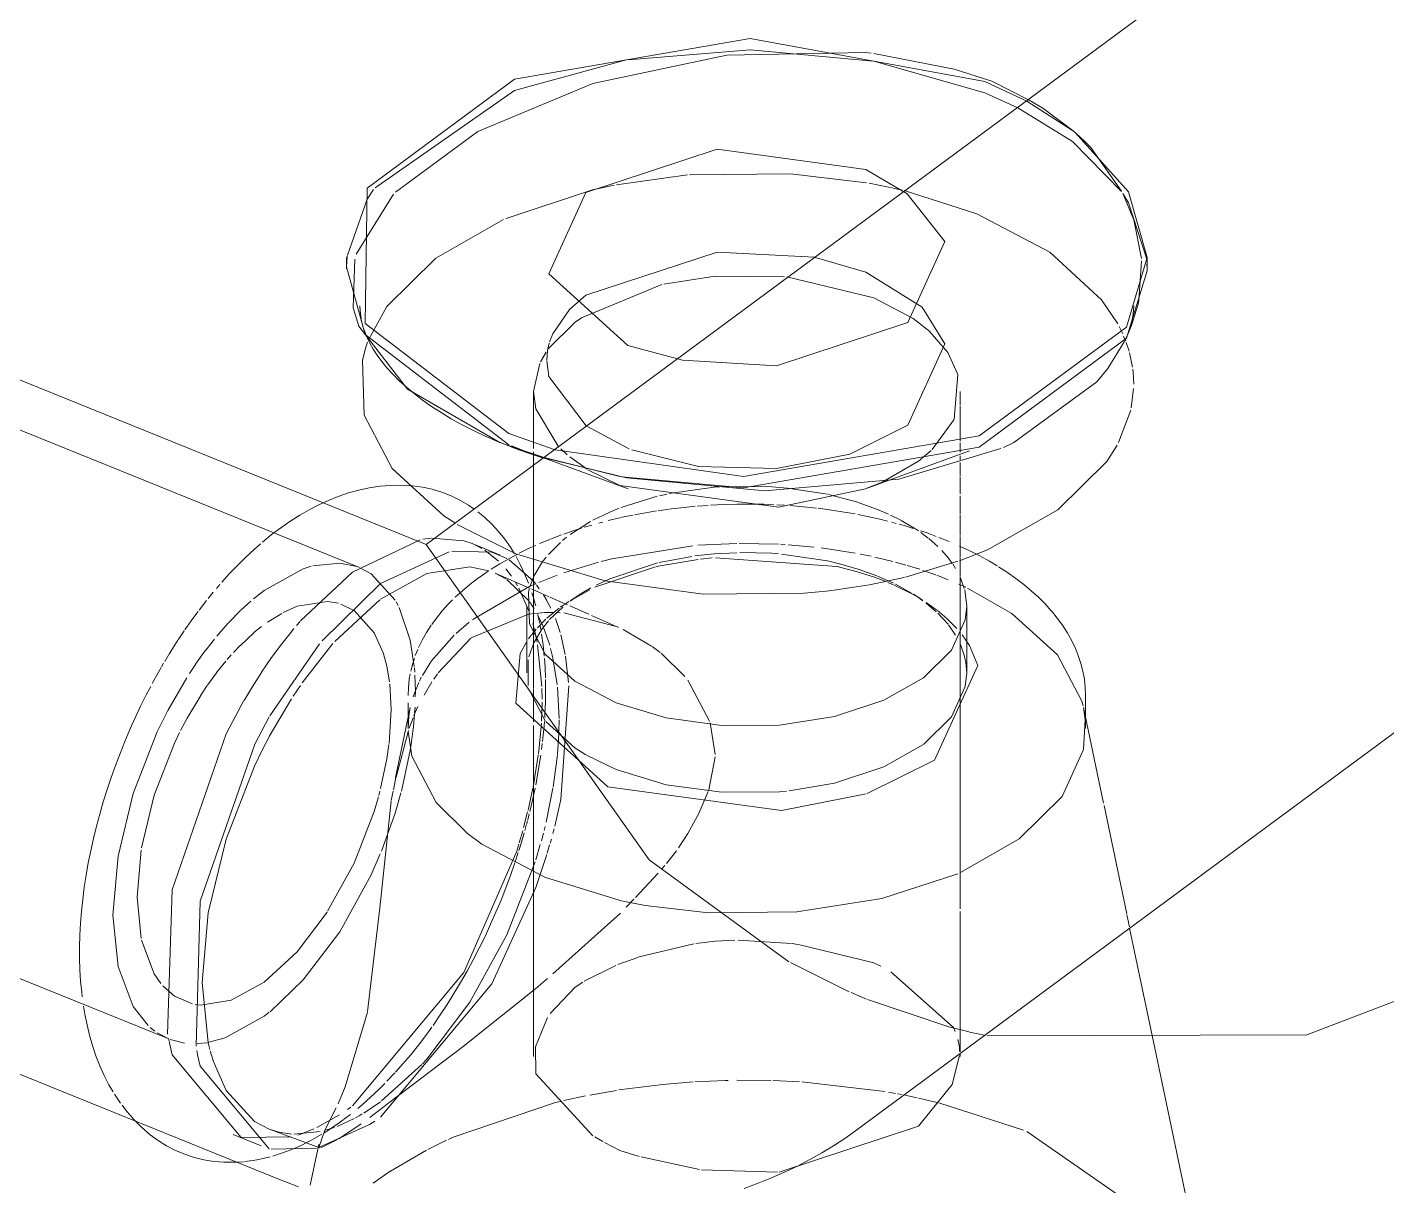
# Model space of a CAD drawing. Header units: metres. Extents: x 15 to 69.3, y -12.4 to 16.4.
# Drawn here: x 53.2386 to 53.3405, y 12.0832 to 12.17 of the extents above; entities that cross this region are included whole.
import ezdxf

# ---------------------------------------------------------------- set-up
doc = ezdxf.new("R2010")
doc.units = ezdxf.units.M
doc.layers.add('P-SANR-FIXT', color=7, linetype='Continuous', lineweight=5)

# ---------------------------------------------------------------- blocks, each defined once
blk = doc.blocks.new('USO_ESG_Cuba lavatório retângular - Uso geral-3263039-3D_DT_01')
at = {"layer": 'P-SANR-FIXT'}
for p, q in [((-0.56199, 12.13125), (-0.34026, 12.2951)), ((-0.52982, 12.08732), (-0.32392, 12.23947)), ((-0.73291, 12.2004), (-0.56199, 12.13125)), ((-0.79401, 12.17311), (-0.57286, 12.08364)), ((-0.52242, 12.16688), (-0.51961, 12.16596)), ((-0.51697, 12.16447), (-0.52012, 12.16594)), ((-0.51961, 12.16596), (-0.51679, 12.16455)), ((-0.52904, 12.15935), (-0.52595, 12.15752)), ((-0.56796, 12.15275), (-0.56796, 12.15192)), ((-0.54278, 12.14508), (-0.54688, 12.14616)), ((-0.55396, 12.14271), (-0.55396, 12.14173)), ((-0.5558, 12.13957), (-0.55232, 12.13835)), ((-0.55317, 12.13776), (-0.55647, 12.13889)), ((-0.55464, 12.13828), (-0.55319, 12.13775))]:
    blk.add_line(p, q, dxfattribs=at)
at = {"layer": 'P-SANR-FIXT', "color": 8, "true_color": 0x808080}
for p, q in [((-0.52844, 12.16805), (-0.52242, 12.16688)), ((-0.52844, 12.16747), (-0.52012, 12.1651)), ((-0.52012, 12.1651), (-0.51764, 12.16398)), ((-0.51354, 12.16228), (-0.51697, 12.16447)), ((-0.51679, 12.16455), (-0.51578, 12.16394)), ((-0.54772, 12.15821), (-0.5424, 12.15895)), ((-0.52701, 12.15796), (-0.52633, 12.15781)), ((-0.56724, 12.153), (-0.56444, 12.1575)), ((-0.56796, 12.15206), (-0.56791, 12.15289)), ((-0.56747, 12.14899), (-0.56735, 12.15264)), ((-0.52904, 12.15166), (-0.53291, 12.15279)), ((-0.50796, 12.15192), (-0.50796, 12.15275)), ((-0.52483, 12.14903), (-0.52904, 12.15166)), ((-0.55035, 12.14824), (-0.54432, 12.15073)), ((-0.55125, 12.14887), (-0.55251, 12.14705)), ((-0.50858, 12.14953), (-0.50863, 12.14926)), ((-0.55343, 12.14494), (-0.55301, 12.14567)), ((-0.5529, 12.1458), (-0.55296, 12.14506)), ((-0.55396, 12.14271), (-0.55348, 12.14482)), ((-0.52196, 12.14173), (-0.52196, 12.14271)), ((-0.55396, 12.14173), (-0.55396, 12.13844)), ((-0.55464, 12.13828), (-0.5556, 12.13865)), ((-0.55314, 12.13777), (-0.55464, 12.13828)), ((-0.55396, 12.1382), (-0.55396, 12.13719)), ((-0.55328, 12.13776), (-0.55305, 12.13769)), ((-0.55319, 12.13775), (-0.54686, 12.13544)), ((-0.55232, 12.13835), (-0.53822, 12.13635)), ((-0.52906, 12.13544), (-0.52128, 12.13828)), ((-0.52196, 12.13761), (-0.52196, 12.1379)), ((-0.55396, 12.10771), (-0.55396, 12.10431)), ((-0.53029, 12.09774), (-0.53469, 12.09993))]:
    blk.add_line(p, q, dxfattribs=at)
at = {"layer": 'P-SANR-FIXT', "color": 9, "true_color": 0xbfbfbf}
for p, q in [((-0.51764, 12.16398), (-0.51354, 12.16144)), ((-0.51578, 12.16394), (-0.51359, 12.16233)), ((-0.51353, 12.16228), (-0.51294, 12.16175)), ((-0.51354, 12.16144), (-0.50989, 12.1577)), ((-0.51218, 12.16099), (-0.50987, 12.15774)), ((-0.52616, 12.15777), (-0.52071, 12.15603)), ((-0.50837, 12.15251), (-0.50858, 12.14953)), ((-0.50797, 12.15226), (-0.50796, 12.15192)), ((-0.50796, 12.15192), (-0.50796, 12.15177)), ((-0.53496, 12.1513), (-0.52844, 12.14974)), ((-0.52844, 12.14974), (-0.5255, 12.1482)), ((-0.50863, 12.14926), (-0.50912, 12.14767)), ((-0.55251, 12.14705), (-0.55275, 12.14643)), ((-0.51006, 12.1476), (-0.50979, 12.14705)), ((-0.56652, 12.14604), (-0.56638, 12.14642)), ((-0.55278, 12.14634), (-0.5529, 12.1458)), ((-0.50967, 12.14643), (-0.51091, 12.14444)), ((-0.50952, 12.14638), (-0.50931, 12.14573)), ((-0.50901, 12.14416), (-0.50896, 12.14328)), ((-0.50897, 12.14294), (-0.50915, 12.14149)), ((-0.52196, 12.13901), (-0.52196, 12.14165)), ((-0.52244, 12.14059), (-0.52406, 12.13838)), ((-0.50918, 12.14133), (-0.5101, 12.13889)), ((-0.54999, 12.14016), (-0.54688, 12.13847)), ((-0.52196, 12.13818), (-0.52196, 12.13887)), ((-0.54748, 12.13636), (-0.55314, 12.13777)), ((-0.55142, 12.13798), (-0.55191, 12.13842)), ((-0.54992, 12.13689), (-0.55123, 12.13782)), ((-0.54688, 12.13847), (-0.54678, 12.13843)), ((-0.54659, 12.13835), (-0.54159, 12.13711)), ((-0.53574, 12.13695), (-0.53023, 12.13803)), ((-0.55396, 12.13719), (-0.55396, 12.12053)), ((-0.54159, 12.13711), (-0.53574, 12.13695)), ((-0.52196, 12.13639), (-0.52196, 12.13739)), ((-0.52196, 12.13506), (-0.52196, 12.13632)), ((-0.52196, 12.13354), (-0.52196, 12.1349)), ((-0.52196, 12.13192), (-0.52196, 12.13346)), ((-0.55522, 12.13054), (-0.55966, 12.13276)), ((-0.52196, 12.13032), (-0.52196, 12.13185)), ((-0.52214, 12.13), (-0.52606, 12.12882)), ((-0.52196, 12.12885), (-0.52196, 12.13027)), ((-0.52196, 12.10502), (-0.52196, 12.12881)), ((-0.53158, 12.12782), (-0.53223, 12.12774)), ((-0.52893, 12.12822), (-0.53158, 12.12782)), ((-0.55396, 12.12048), (-0.55396, 12.11797)), ((-0.55396, 12.11769), (-0.55396, 12.10771)), ((-0.55396, 12.10431), (-0.55396, 12.09289)), ((-0.52899, 12.09719), (-0.53014, 12.09768)), ((-0.52053, 12.09456), (-0.52127, 12.09473)), ((-0.52006, 12.09447), (-0.52051, 12.09456)), ((-0.52257, 12.09079), (-0.52201, 12.09296)), ((-0.52196, 12.09289), (-0.52196, 12.09313)), ((-0.5251, 12.08768), (-0.52257, 12.09079)), ((-0.53554, 12.08424), (-0.5251, 12.08768))]:
    blk.add_line(p, q, dxfattribs=at)
at = {"layer": 'P-SANR-FIXT', "color": 254, "true_color": 0xdfdfdf}
for p, q in [((-0.5255, 12.1482), (-0.52425, 12.14721)), ((-0.52424, 12.1472), (-0.5229, 12.14565)), ((-0.50972, 12.14687), (-0.50957, 12.14651)), ((-0.50912, 12.14767), (-0.50958, 12.14661)), ((-0.50928, 12.14561), (-0.50905, 12.14455)), ((-0.50903, 12.1444), (-0.50901, 12.14416)), ((-0.54748, 12.13567), (-0.54987, 12.13686)), ((-0.52781, 12.13594), (-0.52897, 12.13547)), ((-0.52196, 12.10396), (-0.52196, 12.10498)), ((-0.54192, 12.10135), (-0.54612, 12.10033)), ((-0.54613, 12.10032), (-0.54764, 12.09978)), ((-0.54778, 12.09972), (-0.55015, 12.09854)), ((-0.55291, 12.09581), (-0.55381, 12.09361)), ((-0.52196, 12.09436), (-0.52196, 12.095)), ((-0.52203, 12.09363), (-0.52214, 12.09418)), ((-0.52196, 12.09365), (-0.52196, 12.09434)), ((-0.52201, 12.09327), (-0.52203, 12.09362)), ((-0.52196, 12.09324), (-0.52196, 12.09364)), ((-0.54936, 12.08687), (-0.54876, 12.08652)), ((-0.54863, 12.08645), (-0.54748, 12.08586)), ((-0.54748, 12.08586), (-0.54603, 12.08541)), ((-0.54589, 12.08537), (-0.5415, 12.08443)), ((-0.54136, 12.08441), (-0.53566, 12.08423))]:
    blk.add_line(p, q, dxfattribs=at)
at = {"layer": 'P-SANR-FIXT', "color": 7, "true_color": 0xefefef}
for p, q in [((-0.52196, 12.095), (-0.52196, 12.10377)), ((-0.53461, 12.10137), (-0.5386, 12.10162)), ((-0.53415, 12.1013), (-0.53456, 12.10136)), ((-0.52844, 12.09992), (-0.53408, 12.10129)), ((-0.52792, 12.09966), (-0.52844, 12.09992)), ((-0.52234, 12.09477), (-0.52247, 12.09506))]:
    blk.add_line(p, q, dxfattribs=at)
at = {"layer": 'P-SANR-FIXT', "color": 7, "true_color": 0xf7f7f7}
blk.add_line((-0.52247, 12.09506), (-0.52717, 12.09925), dxfattribs=at)
at = {"layer": 'P-SANR-FIXT', "color": 8, "true_color": 0x808080}
for points in [[(-0.3823, 12.19616, 0), (-0.40627, 12.1608, 0), (-0.43586, 12.12839, 0), (-0.46639, 12.10583, 0), (-0.49598, 12.09451, 0), (-0.51995, 12.09444, 0)], [(-0.56429, 12.15765, 0), (-0.55811, 12.16221, 0), (-0.5495, 12.1658, 0), (-0.53946, 12.16791, 0), (-0.52906, 12.16811, 0), (-0.52865, 12.16807, 0)], [(-0.54686, 12.16758, 0), (-0.5377, 12.16832, 0), (-0.5285, 12.16748, 0)], [(-0.56582, 12.15799, 0), (-0.55538, 12.16527, 0), (-0.54698, 12.16756, 0)], [(-0.50796, 12.15275, 0), (-0.50935, 12.15769, 0), (-0.51334, 12.16213, 0)], [(-0.51294, 12.16175, 0), (-0.51265, 12.16147, 0), (-0.51218, 12.16099, 0)], [(-0.54225, 12.15896, 0), (-0.53468, 12.15904, 0), (-0.52898, 12.15836, 0)], [(-0.55601, 12.15569, 0), (-0.54952, 12.15782, 0), (-0.54791, 12.15817, 0)], [(-0.52878, 12.15832, 0), (-0.52733, 12.15804, 0), (-0.52707, 12.15798, 0)], [(-0.5679, 12.15294, 0), (-0.56641, 12.15712, 0), (-0.56593, 12.15785, 0)], [(-0.52595, 12.15752, 0), (-0.52312, 12.15397, 0), (-0.5259, 12.14788, 0), (-0.53574, 12.14464, 0), (-0.54278, 12.14508, 0)], [(-0.56632, 12.14659, 0), (-0.56494, 12.14909, 0), (-0.56127, 12.15271, 0), (-0.55621, 12.1556, 0)], [(-0.53822, 12.13635, 0), (-0.52054, 12.1394, 0), (-0.50951, 12.14755, 0), (-0.50796, 12.15275, 0)], [(-0.50796, 12.15177, 0), (-0.50951, 12.14671, 0), (-0.52054, 12.13856, 0), (-0.53822, 12.13551, 0), (-0.54733, 12.13633, 0)], [(-0.54417, 12.15077, 0), (-0.54033, 12.15136, 0), (-0.53514, 12.15132, 0)], [(-0.50896, 12.14915, 0), (-0.50897, 12.14877, 0), (-0.50902, 12.14839, 0), (-0.50909, 12.148, 0), (-0.50919, 12.1476, 0), (-0.50933, 12.1472, 0), (-0.5095, 12.14677, 0), (-0.50966, 12.14643, 0)], [(-0.55984, 12.13288, 0), (-0.56066, 12.13341, 0), (-0.56455, 12.13696, 0), (-0.56664, 12.14094, 0), (-0.56677, 12.14508, 0), (-0.56652, 12.14604, 0)], [(-0.55296, 12.14501, 0), (-0.5528, 12.14385, 0), (-0.54999, 12.14016, 0)], [(-0.51091, 12.14444, 0), (-0.51172, 12.14345, 0), (-0.51794, 12.1389, 0), (-0.51872, 12.13853, 0)], [(-0.55211, 12.13862, 0), (-0.55378, 12.14141, 0), (-0.55396, 12.14271, 0)], [(-0.51892, 12.13844, 0), (-0.52656, 12.13614, 0), (-0.5366, 12.13529, 0), (-0.54699, 12.13625, 0), (-0.55296, 12.1377, 0)], [(-0.53481, 12.1, 0), (-0.54529, 12.10762, 0), (-0.56199, 12.13125, 0)]]:
    blk.add_polyline3d(points, dxfattribs=at)
at = {"layer": 'P-SANR-FIXT'}
for points in [[(-0.52012, 12.16594, 0), (-0.5377, 12.16916, 0), (-0.55538, 12.16611, 0), (-0.56641, 12.15796, 0), (-0.56657, 12.14782, 0), (-0.5558, 12.13957, 0)], [(-0.54688, 12.14616, 0), (-0.5528, 12.15154, 0), (-0.55002, 12.15763, 0), (-0.54018, 12.16087, 0), (-0.52904, 12.15935, 0)], [(-0.53291, 12.15279, 0), (-0.54018, 12.15317, 0), (-0.55002, 12.14994, 0), (-0.55125, 12.14887, 0)], [(-0.5558, 12.13873, 0), (-0.56657, 12.14698, 0), (-0.56796, 12.15206, 0)], [(-0.55647, 12.13889, 0), (-0.56339, 12.14289, 0), (-0.56704, 12.14761, 0), (-0.56747, 12.14899, 0)], [(-0.56696, 12.14915, 0), (-0.56695, 12.14877, 0), (-0.5669, 12.14839, 0), (-0.56683, 12.148, 0), (-0.56673, 12.1476, 0), (-0.56659, 12.1472, 0), (-0.56642, 12.14677, 0), (-0.56621, 12.14634, 0), (-0.56596, 12.14589, 0), (-0.56566, 12.14544, 0), (-0.56532, 12.14497, 0), (-0.56493, 12.14449, 0), (-0.5645, 12.14401, 0), (-0.56401, 12.14353, 0), (-0.56348, 12.14304, 0), (-0.5629, 12.14256, 0), (-0.56227, 12.14208, 0), (-0.5616, 12.1416, 0), (-0.56088, 12.14114, 0), (-0.56011, 12.14068, 0), (-0.5593, 12.14023, 0), (-0.55845, 12.1398, 0), (-0.55756, 12.13938, 0), (-0.55664, 12.13898, 0), (-0.55631, 12.13884, 0)], [(-0.55631, 12.13884, 0), (-0.55533, 12.13846, 0), (-0.55432, 12.1381, 0), (-0.55328, 12.13776, 0)], [(-0.52982, 12.08732, 0), (-0.53062, 12.08675, 0), (-0.53147, 12.0862, 0), (-0.53234, 12.08567, 0), (-0.53324, 12.08517, 0), (-0.53417, 12.08469, 0), (-0.53513, 12.08424, 0), (-0.53611, 12.08381, 0), (-0.53712, 12.08341, 0), (-0.53816, 12.08302, 0)], [(-0.57156, 12.08314, 0), (-0.57259, 12.08353, 0), (-0.57286, 12.08364, 0)]]:
    blk.add_polyline3d(points, dxfattribs=at)
at = {"layer": 'P-SANR-FIXT', "color": 9, "true_color": 0xbfbfbf}
for points in [[(-0.50979, 12.15756, 0), (-0.50935, 12.15685, 0), (-0.50799, 12.15264, 0)], [(-0.50978, 12.15756, 0), (-0.50895, 12.15557, 0), (-0.50838, 12.15268, 0)], [(-0.52071, 12.15603, 0), (-0.51526, 12.15315, 0), (-0.51137, 12.1496, 0), (-0.51016, 12.14779, 0)], [(-0.53023, 12.13803, 0), (-0.5259, 12.14019, 0), (-0.52312, 12.14628, 0), (-0.52483, 12.14903, 0)], [(-0.55287, 12.14588, 0), (-0.55082, 12.14791, 0), (-0.55035, 12.14824, 0)], [(-0.5229, 12.14565, 0), (-0.52214, 12.144, 0), (-0.52242, 12.14063, 0)], [(-0.51021, 12.13869, 0), (-0.51098, 12.13747, 0), (-0.51465, 12.13385, 0), (-0.51991, 12.13087, 0), (-0.52201, 12.13004, 0)], [(-0.52414, 12.1383, 0), (-0.5251, 12.1375, 0), (-0.52781, 12.13594, 0)], [(-0.52906, 12.13544, 0), (-0.53559, 12.13405, 0), (-0.54748, 12.13567, 0)], [(-0.53228, 12.12773, 0), (-0.53367, 12.1276, 0), (-0.54124, 12.12753, 0), (-0.54859, 12.12853, 0), (-0.55521, 12.13054, 0)], [(-0.52614, 12.1288, 0), (-0.5264, 12.12874, 0), (-0.5289, 12.12822, 0)], [(-0.5213, 12.09474, 0), (-0.52283, 12.09512, 0), (-0.52891, 12.09716, 0)], [(-0.55381, 12.09361, 0), (-0.55378, 12.09159, 0), (-0.5495, 12.08696, 0)]]:
    blk.add_polyline3d(points, dxfattribs=at)
at = {"layer": 'P-SANR-FIXT', "color": 254, "true_color": 0xdfdfdf}
for points in [[(-0.53887, 12.10162, 0), (-0.54033, 12.10154, 0), (-0.54179, 12.10137, 0)], [(-0.55026, 12.09847, 0), (-0.55082, 12.09809, 0), (-0.55271, 12.09612, 0)]]:
    blk.add_polyline3d(points, dxfattribs=at)
blk = doc.blocks.new('USO_ESG_Sifão de Uso Geral - Sifão para lavatório-3607478-3D_DT_01')
at = {"layer": 'P-SANR-FIXT', "color": 9, "true_color": 0xbfbfbf}
for p, q in [((-0.56699, 12.12953), (-0.72022, 12.19152)), ((-0.73471, 12.15628), (-0.58128, 12.09421)), ((-0.56751, 12.12918), (-0.56245, 12.13161)), ((-0.56541, 12.12833), (-0.56028, 12.13071)), ((-0.55645, 12.13047), (-0.55855, 12.13132)), ((-0.5213, 12.13081), (-0.52201, 12.13114)), ((-0.57141, 12.12553), (-0.56751, 12.12918)), ((-0.5542, 12.12796), (-0.55682, 12.12911)), ((-0.55392, 12.12888), (-0.55421, 12.12813)), ((-0.52166, 12.12797), (-0.52194, 12.12875)), ((-0.57833, 12.12722), (-0.57796, 12.12768)), ((-0.57772, 12.12796), (-0.57746, 12.12826)), ((-0.56979, 12.12403), (-0.56541, 12.12833)), ((-0.52148, 12.12664), (-0.52163, 12.12785)), ((-0.57901, 12.12635), (-0.57846, 12.12706)), ((-0.56547, 12.12711), (-0.56884, 12.12399)), ((-0.55444, 12.12664), (-0.55444, 12.12164)), ((-0.52148, 12.12165), (-0.52148, 12.12662)), ((-0.57171, 12.12518), (-0.57144, 12.1255)), ((-0.58058, 12.12412), (-0.58013, 12.12479)), ((-0.58008, 12.12486), (-0.57985, 12.12519)), ((-0.57282, 12.12381), (-0.57212, 12.1247)), ((-0.57211, 12.1247), (-0.5719, 12.12496)), ((-0.57371, 12.11843), (-0.56998, 12.12381)), ((-0.57358, 12.12278), (-0.57282, 12.12381)), ((-0.56898, 12.12383), (-0.57129, 12.12089)), ((-0.56281, 12.12294), (-0.56262, 12.12338)), ((-0.58183, 12.12208), (-0.58167, 12.12236)), ((-0.58159, 12.1225), (-0.58128, 12.12301)), ((-0.57433, 12.12168), (-0.57358, 12.12278)), ((-0.55435, 12.1207), (-0.55434, 12.12261)), ((-0.52154, 12.12242), (-0.52148, 12.12165)), ((-0.57504, 12.12058), (-0.57434, 12.12167)), ((-0.57564, 12.11957), (-0.57504, 12.12057)), ((-0.57142, 12.1207), (-0.57197, 12.11989)), ((-0.55307, 12.11805), (-0.55426, 12.12031)), ((-0.57209, 12.1197), (-0.57376, 12.11687)), ((-0.56335, 12.1194), (-0.56335, 12.11746)), ((-0.51257, 12.11746), (-0.51257, 12.11994)), ((-0.5804, 12.11732), (-0.57991, 12.11825)), ((-0.57484, 12.11629), (-0.57376, 12.11834)), ((-0.56319, 12.11904), (-0.56429, 12.1138)), ((-0.56335, 12.11746), (-0.56329, 12.11842)), ((-0.51123, 12.11188), (-0.51273, 12.11904)), ((-0.57377, 12.11685), (-0.57424, 12.11594)), ((-0.52389, 12.1151), (-0.52895, 12.11259)), ((-0.51755, 12.1092), (-0.52194, 12.10668)), ((-0.58365, 12.10483), (-0.58336, 12.10835)), ((-0.5551, 12.10817), (-0.55532, 12.10749)), ((-0.58336, 12.10174), (-0.58365, 12.10483)), ((-0.50738, 12.09352), (-0.50927, 12.10251)), ((-0.57413, 12.09592), (-0.57375, 12.09621)), ((-0.58124, 12.09394), (-0.58131, 12.09425)), ((-0.57916, 12.09386), (-0.57842, 12.09393)), ((-0.57913, 12.09305), (-0.57919, 12.09335)), ((-0.57817, 12.0933), (-0.5781, 12.09302)), ((-0.57809, 12.093), (-0.57797, 12.09259)), ((-0.56533, 12.08957), (-0.56231, 12.09231)), ((-0.56433, 12.09168), (-0.56493, 12.09104)), ((-0.58491, 12.08941), (-0.58536, 12.09008)), ((-0.56889, 12.08877), (-0.56874, 12.08905)), ((-0.56667, 12.08866), (-0.56541, 12.08951)), ((-0.56491, 12.08932), (-0.56621, 12.08833)), ((-0.55237, 12.08942), (-0.55997, 12.08685)), ((-0.51723, 12.08739), (-0.52358, 12.08943)), ((-0.58389, 12.08816), (-0.58418, 12.08849)), ((-0.57647, 12.08705), (-0.57436, 12.0862)), ((-0.57368, 12.08743), (-0.56997, 12.08606)), ((-0.57368, 12.08743), (-0.57301, 12.08723)), ((-0.57022, 12.08603), (-0.57361, 12.08595)), ((-0.57005, 12.08631), (-0.57069, 12.08326)), ((-0.57613, 12.08499), (-0.57569, 12.08501))]:
    blk.add_line(p, q, dxfattribs=at)
at = {"layer": 'P-SANR-FIXT', "color": 254, "true_color": 0xdfdfdf}
for p, q in [((-0.53192, 12.13502), (-0.5349, 12.13549)), ((-0.54467, 12.13487), (-0.54737, 12.13404)), ((-0.54392, 12.13504), (-0.5445, 12.13491)), ((-0.52965, 12.13442), (-0.53183, 12.135)), ((-0.52643, 12.13307), (-0.52719, 12.13346)), ((-0.54967, 12.13298), (-0.55121, 12.132)), ((-0.55035, 12.13248), (-0.55101, 12.13227)), ((-0.52543, 12.13249), (-0.5264, 12.13306)), ((-0.52509, 12.13227), (-0.52539, 12.13247)), ((-0.55273, 12.13164), (-0.55349, 12.13133)), ((-0.55193, 12.13141), (-0.55283, 12.13052)), ((-0.55186, 12.13198), (-0.55268, 12.13166)), ((-0.55147, 12.1318), (-0.55177, 12.13156)), ((-0.55101, 12.13227), (-0.55167, 12.13204)), ((-0.52436, 12.13173), (-0.52493, 12.13215)), ((-0.52365, 12.1311), (-0.52433, 12.1317)), ((-0.52377, 12.13186), (-0.52402, 12.13196)), ((-0.5228, 12.13148), (-0.52357, 12.13179)), ((-0.55843, 12.13127), (-0.55782, 12.13096)), ((-0.5576, 12.13083), (-0.55656, 12.13001)), ((-0.5712, 12.12944), (-0.57413, 12.12782)), ((-0.57061, 12.12963), (-0.5712, 12.12944)), ((-0.55578, 12.13011), (-0.55396, 12.12851)), ((-0.52232, 12.12947), (-0.52253, 12.1298)), ((-0.55602, 12.12868), (-0.55682, 12.12911)), ((-0.57413, 12.12782), (-0.57494, 12.12718)), ((-0.55837, 12.12572), (-0.55417, 12.12815)), ((-0.55378, 12.12778), (-0.55408, 12.12791)), ((-0.55044, 12.12753), (-0.55121, 12.12704)), ((-0.52481, 12.1271), (-0.52548, 12.12753)), ((-0.5759, 12.12632), (-0.57681, 12.12539)), ((-0.57513, 12.12702), (-0.57589, 12.12633)), ((-0.5727, 12.12617), (-0.57167, 12.12663)), ((-0.56839, 12.12679), (-0.56747, 12.12635)), ((-0.56409, 12.12668), (-0.56424, 12.12695)), ((-0.57389, 12.12544), (-0.57282, 12.1261)), ((-0.55974, 12.1246), (-0.55876, 12.12543)), ((-0.55862, 12.12426), (-0.55432, 12.12603)), ((-0.55852, 12.12561), (-0.55837, 12.12572)), ((-0.57592, 12.1237), (-0.57491, 12.12465)), ((-0.5749, 12.12466), (-0.57434, 12.12511)), ((-0.52183, 12.1245), (-0.52128, 12.12368)), ((-0.57852, 12.12333), (-0.57927, 12.12229)), ((-0.57787, 12.12417), (-0.5785, 12.12335)), ((-0.57644, 12.12316), (-0.57594, 12.12369)), ((-0.5611, 12.12164), (-0.55865, 12.12423)), ((-0.55494, 12.1231), (-0.55448, 12.12395)), ((-0.5543, 12.12283), (-0.55392, 12.12389)), ((-0.57929, 12.12226), (-0.57974, 12.12159)), ((-0.5777, 12.12166), (-0.577, 12.12252)), ((-0.5769, 12.12264), (-0.5766, 12.12299)), ((-0.57994, 12.12128), (-0.58135, 12.11883)), ((-0.57838, 12.12071), (-0.57771, 12.12164)), ((-0.5625, 12.12103), (-0.56236, 12.12131)), ((-0.56142, 12.12118), (-0.56115, 12.12156)), ((-0.57889, 12.11996), (-0.5784, 12.12069)), ((-0.56472, 12.12082), (-0.56462, 12.1189)), ((-0.56215, 12.11998), (-0.56157, 12.12096)), ((-0.57991, 12.11825), (-0.57889, 12.11995)), ((-0.56298, 12.11985), (-0.56288, 12.12013)), ((-0.56462, 12.1189), (-0.56477, 12.11636)), ((-0.56327, 12.11749), (-0.56298, 12.11828)), ((-0.56291, 12.11844), (-0.56261, 12.11911)), ((-0.51273, 12.11904), (-0.5126, 12.11813)), ((-0.56425, 12.11383), (-0.56333, 12.11732)), ((-0.56306, 12.1167), (-0.56295, 12.1176)), ((-0.55364, 12.11515), (-0.55398, 12.11308)), ((-0.56445, 12.11287), (-0.56426, 12.11381)), ((-0.56546, 12.11277), (-0.56555, 12.11244)), ((-0.56461, 12.11207), (-0.56447, 12.11277)), ((-0.56411, 12.11184), (-0.56388, 12.11266)), ((-0.554, 12.11299), (-0.55436, 12.11136)), ((-0.55439, 12.11122), (-0.55469, 12.11005)), ((-0.55427, 12.11107), (-0.55438, 12.11064)), ((-0.50949, 12.10358), (-0.51119, 12.11171)), ((-0.55449, 12.11023), (-0.55461, 12.10982)), ((-0.55441, 12.11056), (-0.55448, 12.11029)), ((-0.55475, 12.10981), (-0.55502, 12.10891)), ((-0.55505, 12.1088), (-0.55521, 12.10827)), ((-0.55491, 12.10879), (-0.55504, 12.10834)), ((-0.55312, 12.1075), (-0.55378, 12.10556)), ((-0.54642, 12.10469), (-0.54701, 12.10408)), ((-0.54744, 12.10364), (-0.55251, 12.09908)), ((-0.50936, 12.10297), (-0.50948, 12.10352)), ((-0.50928, 12.1026), (-0.50935, 12.10293)), ((-0.55291, 12.09874), (-0.55377, 12.098)), ((-0.58268, 12.09507), (-0.58234, 12.0948)), ((-0.58215, 12.09467), (-0.58128, 12.09421)), ((-0.58117, 12.09416), (-0.58011, 12.0939)), ((-0.54425, 12.09081), (-0.54756, 12.09039)), ((-0.54197, 12.091), (-0.54425, 12.09081)), ((-0.53959, 12.09111), (-0.54184, 12.09101)), ((-0.55004, 12.08995), (-0.55168, 12.08959)), ((-0.54774, 12.09036), (-0.54973, 12.09001)), ((-0.5252, 12.0898), (-0.52623, 12.09002)), ((-0.52369, 12.08946), (-0.52509, 12.08978)), ((-0.56764, 12.08909), (-0.56789, 12.08892)), ((-0.55186, 12.08955), (-0.55237, 12.08942)), ((-0.56848, 12.08852), (-0.5702, 12.08757)), ((-0.56625, 12.08781), (-0.56998, 12.0861)), ((-0.56957, 12.08737), (-0.56887, 12.08759)), ((-0.56867, 12.08766), (-0.56738, 12.08826)), ((-0.56864, 12.08784), (-0.56821, 12.08815)), ((-0.56686, 12.08786), (-0.56855, 12.08674)), ((-0.56728, 12.08831), (-0.56702, 12.08846)), ((-0.56702, 12.08846), (-0.56678, 12.0886)), ((-0.56583, 12.08806), (-0.56624, 12.08781)), ((-0.57211, 12.08687), (-0.57586, 12.08684)), ((-0.57301, 12.08723), (-0.57209, 12.08709)), ((-0.57192, 12.08708), (-0.56994, 12.08728)), ((-0.57041, 12.08747), (-0.57138, 12.08709)), ((-0.56865, 12.08668), (-0.56989, 12.08605)), ((-0.56048, 12.08662), (-0.56187, 12.08594)), ((-0.55997, 12.08685), (-0.56031, 12.08669)), ((-0.56197, 12.08588), (-0.56467, 12.08431)), ((-0.56469, 12.0843), (-0.56597, 12.08341))]:
    blk.add_line(p, q, dxfattribs=at)
at = {"layer": 'P-SANR-FIXT', "color": 8, "true_color": 0x808080}
for p, q in [((-0.56932, 12.13456), (-0.56966, 12.1344)), ((-0.56858, 12.13486), (-0.56932, 12.13456)), ((-0.56782, 12.13512), (-0.56858, 12.13486)), ((-0.56224, 12.13165), (-0.56162, 12.13173)), ((-0.58713, 12.10831), (-0.58693, 12.10923)), ((-0.58732, 12.1074), (-0.58713, 12.10831)), ((-0.54557, 12.10421), (-0.54723, 12.10453)), ((-0.58777, 12.09737), (-0.58781, 12.09772)), ((-0.50334, 12.07424), (-0.50738, 12.09352))]:
    blk.add_line(p, q, dxfattribs=at)
at = {"layer": 'P-SANR-FIXT', "color": 7, "true_color": 0xefefef}
for p, q in [((-0.5465, 12.13346), (-0.54742, 12.13327)), ((-0.54184, 12.13412), (-0.54265, 12.13404)), ((-0.54085, 12.13419), (-0.54167, 12.13413)), ((-0.53517, 12.1342), (-0.5357, 12.13423)), ((-0.53373, 12.13409), (-0.53471, 12.13417)), ((-0.53274, 12.13398), (-0.53372, 12.13409)), ((-0.53177, 12.13386), (-0.53262, 12.13397)), ((-0.54958, 12.13271), (-0.55014, 12.13255)), ((-0.54876, 12.13294), (-0.54906, 12.13286)), ((-0.54748, 12.13325), (-0.54835, 12.13305)), ((-0.52678, 12.13284), (-0.52708, 12.13292)), ((-0.53537, 12.13054), (-0.53192, 12.13003)), ((-0.55602, 12.12943), (-0.5556, 12.12888)), ((-0.54935, 12.12805), (-0.54481, 12.12959)), ((-0.54822, 12.12869), (-0.54465, 12.12988)), ((-0.54475, 12.12961), (-0.54162, 12.13014)), ((-0.54453, 12.12991), (-0.54208, 12.13037)), ((-0.54144, 12.13017), (-0.54055, 12.13025)), ((-0.54032, 12.13027), (-0.53122, 12.12962)), ((-0.53192, 12.13003), (-0.53092, 12.12979)), ((-0.5312, 12.12961), (-0.52987, 12.12927)), ((-0.53091, 12.12979), (-0.52965, 12.12942)), ((-0.52961, 12.12941), (-0.52822, 12.12891)), ((-0.55433, 12.12706), (-0.55595, 12.12864)), ((-0.55395, 12.12851), (-0.55378, 12.12829)), ((-0.54926, 12.1282), (-0.54822, 12.12869)), ((-0.52985, 12.12927), (-0.5284, 12.1288)), ((-0.52838, 12.1288), (-0.52755, 12.12848)), ((-0.52816, 12.12889), (-0.52696, 12.12835)), ((-0.5274, 12.12842), (-0.52698, 12.12824)), ((-0.55504, 12.12798), (-0.55428, 12.12623)), ((-0.55416, 12.12815), (-0.55379, 12.12832)), ((-0.55279, 12.12734), (-0.55378, 12.12778)), ((-0.55121, 12.12704), (-0.54973, 12.12787)), ((-0.55121, 12.127), (-0.55044, 12.12753)), ((-0.55044, 12.12753), (-0.54964, 12.128)), ((-0.52693, 12.12822), (-0.52565, 12.12759)), ((-0.52683, 12.12829), (-0.52562, 12.12761)), ((-0.52562, 12.12758), (-0.5248, 12.1271)), ((-0.52548, 12.12753), (-0.5251, 12.12728)), ((-0.52206, 12.12828), (-0.52155, 12.12805)), ((-0.55295, 12.12573), (-0.55203, 12.12648)), ((-0.55274, 12.12563), (-0.55176, 12.12657)), ((-0.55139, 12.12673), (-0.55273, 12.12731)), ((-0.54981, 12.12603), (-0.55122, 12.12665)), ((-0.52506, 12.12725), (-0.52476, 12.12704)), ((-0.52455, 12.12688), (-0.52377, 12.12622)), ((-0.55432, 12.12603), (-0.55385, 12.1261)), ((-0.554, 12.12535), (-0.55378, 12.12444)), ((-0.55365, 12.12502), (-0.55302, 12.12567)), ((-0.55231, 12.12571), (-0.55195, 12.12466)), ((-0.55226, 12.12617), (-0.55195, 12.12615)), ((-0.55167, 12.12613), (-0.54765, 12.12508)), ((-0.54758, 12.12505), (-0.5496, 12.12593)), ((-0.52365, 12.12611), (-0.52288, 12.12528)), ((-0.52296, 12.12572), (-0.52222, 12.12497)), ((-0.55432, 12.12418), (-0.55409, 12.1245)), ((-0.55377, 12.1244), (-0.55368, 12.12394)), ((-0.55334, 12.12454), (-0.55323, 12.12373)), ((-0.55273, 12.12371), (-0.55323, 12.12511)), ((-0.5519, 12.1245), (-0.55157, 12.12302)), ((-0.54722, 12.12488), (-0.54511, 12.12365)), ((-0.52285, 12.12524), (-0.52231, 12.12447)), ((-0.55364, 12.12373), (-0.55332, 12.12062)), ((-0.55323, 12.12373), (-0.55314, 12.1229)), ((-0.55249, 12.12277), (-0.55267, 12.12347)), ((-0.54506, 12.12362), (-0.54445, 12.12317)), ((-0.55217, 12.12076), (-0.55249, 12.12275)), ((-0.55155, 12.12288), (-0.55133, 12.12091)), ((-0.54438, 12.12311), (-0.5426, 12.12138)), ((-0.56285, 12.12168), (-0.56288, 12.12202)), ((-0.5628, 12.12027), (-0.56284, 12.12147)), ((-0.56288, 12.12013), (-0.56255, 12.12093)), ((-0.56281, 12.11984), (-0.5628, 12.12024)), ((-0.55332, 12.12046), (-0.55331, 12.11968)), ((-0.55305, 12.12115), (-0.55304, 12.12033)), ((-0.55203, 12.11822), (-0.55215, 12.12057)), ((-0.55131, 12.12066), (-0.5519, 12.11214)), ((-0.54238, 12.12109), (-0.54075, 12.11801)), ((-0.55331, 12.11944), (-0.55335, 12.11802)), ((-0.56295, 12.1176), (-0.56286, 12.11855)), ((-0.56286, 12.11864), (-0.56283, 12.11908)), ((-0.55336, 12.11786), (-0.55358, 12.11556)), ((-0.55313, 12.11799), (-0.55315, 12.11766)), ((-0.55205, 12.11727), (-0.55203, 12.11813)), ((-0.54071, 12.11789), (-0.54034, 12.11552)), ((-0.56309, 12.11646), (-0.56306, 12.1167)), ((-0.55329, 12.11636), (-0.55334, 12.1159)), ((-0.55216, 12.11555), (-0.55206, 12.11706)), ((-0.55359, 12.11548), (-0.55364, 12.11515)), ((-0.55248, 12.11308), (-0.55216, 12.11551)), ((-0.54034, 12.11535), (-0.54082, 12.11288)), ((-0.55301, 12.11045), (-0.55249, 12.11301)), ((-0.5519, 12.11214), (-0.55235, 12.11016)), ((-0.54086, 12.11276), (-0.54153, 12.11118)), ((-0.55316, 12.10983), (-0.55308, 12.11014)), ((-0.55336, 12.10905), (-0.55321, 12.10964)), ((-0.55261, 12.10919), (-0.5527, 12.10887)), ((-0.5524, 12.10996), (-0.55249, 12.10961)), ((-0.55377, 12.10764), (-0.55344, 12.10879)), ((-0.55295, 12.10802), (-0.55312, 12.1075)), ((-0.55274, 12.10875), (-0.55292, 12.10814)), ((-0.54324, 12.1083), (-0.54398, 12.10736)), ((-0.5441, 12.10721), (-0.54432, 12.10696)), ((-0.54461, 12.10663), (-0.5463, 12.10482)), ((-0.53935, 12.09111), (-0.53959, 12.09111)), ((-0.53614, 12.0911), (-0.53872, 12.09112)), ((-0.53402, 12.091), (-0.53599, 12.0911)), ((-0.52761, 12.09027), (-0.53385, 12.09099)), ((-0.52682, 12.09013), (-0.52735, 12.09022)), ((-0.52635, 12.09004), (-0.52668, 12.0901)), ((-0.57138, 12.08709), (-0.57161, 12.08701)), ((-0.56997, 12.08606), (-0.57003, 12.08609))]:
    blk.add_line(p, q, dxfattribs=at)
at = {"layer": 'P-SANR-FIXT', "color": 7, "true_color": 0xf7f7f7}
for p, q in [((-0.54164, 12.1312), (-0.53872, 12.13134)), ((-0.53853, 12.13134), (-0.53559, 12.13128)), ((-0.53543, 12.13127), (-0.53509, 12.13125)), ((-0.53486, 12.13124), (-0.53294, 12.13107)), ((-0.53238, 12.131), (-0.52984, 12.13061)), ((-0.52947, 12.13054), (-0.52865, 12.13038)), ((-0.55167, 12.12914), (-0.54907, 12.12994)), ((-0.52836, 12.13031), (-0.52702, 12.12999)), ((-0.52682, 12.12994), (-0.52605, 12.12972)), ((-0.52595, 12.12969), (-0.52528, 12.12949)), ((-0.52525, 12.12948), (-0.525, 12.1294)), ((-0.5553, 12.12843), (-0.55515, 12.12816)), ((-0.55354, 12.12842), (-0.55217, 12.12897)), ((-0.52477, 12.12932), (-0.52379, 12.12898)), ((-0.52371, 12.12895), (-0.52286, 12.12862)), ((-0.55407, 12.12763), (-0.55398, 12.12733)), ((-0.55373, 12.12823), (-0.55352, 12.12794)), ((-0.55391, 12.12646), (-0.55424, 12.12695)), ((-0.55193, 12.12655), (-0.55168, 12.12673)), ((-0.55162, 12.12677), (-0.5513, 12.12698)), ((-0.52453, 12.12692), (-0.52372, 12.12635)), ((-0.52368, 12.12632), (-0.52296, 12.12572)), ((-0.55323, 12.12511), (-0.55366, 12.12602)), ((-0.55362, 12.12599), (-0.55348, 12.12534)), ((-0.55408, 12.12452), (-0.55375, 12.12492)), ((-0.55345, 12.12517), (-0.5534, 12.12489))]:
    blk.add_line(p, q, dxfattribs=at)
at = {"layer": 'P-SANR-FIXT', "color": 7, "true_color": 0xfbfbfb}
for p, q in [((-0.55321, 12.12748), (-0.55295, 12.12705)), ((-0.55294, 12.12704), (-0.55266, 12.12649))]:
    blk.add_line(p, q, dxfattribs=at)
at = {"layer": 'P-SANR-FIXT', "color": 8, "true_color": 0x808080}
for points in [[(-0.56302, 12.13565, 0), (-0.56384, 12.1357, 0), (-0.56466, 12.13569, 0), (-0.56547, 12.13562, 0), (-0.56627, 12.1355, 0), (-0.56705, 12.13533, 0), (-0.56782, 12.13512, 0)], [(-0.56302, 12.13565, 0), (-0.56228, 12.13555, 0), (-0.56155, 12.1354, 0), (-0.56083, 12.13518, 0), (-0.56013, 12.13491, 0), (-0.55946, 12.13458, 0), (-0.55881, 12.13421, 0), (-0.55839, 12.13391, 0)], [(-0.5842, 12.1174, 0), (-0.58381, 12.11828, 0), (-0.5834, 12.11914, 0), (-0.5832, 12.11954, 0)], [(-0.58693, 12.10923, 0), (-0.5867, 12.11015, 0), (-0.58646, 12.11106, 0), (-0.58619, 12.11198, 0), (-0.58591, 12.1129, 0), (-0.5856, 12.11381, 0), (-0.58528, 12.11471, 0), (-0.58494, 12.11561, 0), (-0.58458, 12.11651, 0), (-0.5842, 12.1174, 0)], [(-0.58137, 12.09458, 0), (-0.58102, 12.10538, 0), (-0.57699, 12.11707, 0)], [(-0.57924, 12.09367, 0), (-0.57892, 12.10453, 0), (-0.57484, 12.11629, 0)], [(-0.57424, 12.11594, 0), (-0.57486, 12.11466, 0), (-0.57699, 12.10919, 0), (-0.57833, 12.10366, 0), (-0.57878, 12.09845, 0), (-0.57833, 12.09392, 0), (-0.57821, 12.09343, 0)], [(-0.56639, 12.09627, 0), (-0.56546, 12.10404, 0), (-0.56462, 12.11203, 0)], [(-0.54727, 12.10454, 0), (-0.55306, 12.1063, 0), (-0.55783, 12.10881, 0), (-0.5589, 12.10961, 0)], [(-0.58781, 12.09772, 0), (-0.58789, 12.09855, 0), (-0.58794, 12.0994, 0), (-0.58797, 12.10026, 0), (-0.58797, 12.10112, 0), (-0.58794, 12.102, 0), (-0.5879, 12.10288, 0), (-0.58783, 12.10378, 0), (-0.58773, 12.10467, 0), (-0.58762, 12.10558, 0), (-0.58748, 12.10648, 0), (-0.58732, 12.1074, 0)], [(-0.5686, 12.08935, 0), (-0.56807, 12.09062, 0), (-0.5664, 12.09622, 0)], [(-0.58269, 12.08704, 0), (-0.58331, 12.08758, 0), (-0.58385, 12.08812, 0)], [(-0.58269, 12.08704, 0), (-0.58209, 12.0866, 0), (-0.58145, 12.0862, 0), (-0.58079, 12.08586, 0), (-0.58009, 12.08557, 0), (-0.57938, 12.08533, 0), (-0.57866, 12.08516, 0), (-0.57792, 12.08504, 0), (-0.57717, 12.08497, 0), (-0.57643, 12.08497, 0), (-0.57613, 12.08499, 0)]]:
    blk.add_polyline3d(points, dxfattribs=at)
at = {"layer": 'P-SANR-FIXT', "color": 254, "true_color": 0xdfdfdf}
for points in [[(-0.5395, 12.13561, 0), (-0.5404, 12.13555, 0), (-0.54377, 12.13507, 0)], [(-0.54753, 12.13397, 0), (-0.54822, 12.13369, 0), (-0.5495, 12.13307, 0)], [(-0.52734, 12.13353, 0), (-0.52816, 12.13388, 0), (-0.52961, 12.13441, 0)], [(-0.52407, 12.13198, 0), (-0.52445, 12.13212, 0), (-0.52495, 12.13228, 0)], [(-0.52256, 12.12984, 0), (-0.52285, 12.13023, 0), (-0.52334, 12.1308, 0)], [(-0.5672, 12.1296, 0), (-0.56847, 12.12987, 0), (-0.57049, 12.12966, 0)], [(-0.56432, 12.12709, 0), (-0.56612, 12.12907, 0), (-0.56691, 12.12949, 0)], [(-0.55526, 12.13035, 0), (-0.55494, 12.12975, 0), (-0.55462, 12.12906, 0), (-0.55433, 12.12836, 0)], [(-0.553, 12.13032, 0), (-0.55329, 12.12994, 0), (-0.55392, 12.12888, 0)], [(-0.52142, 12.12799, 0), (-0.51809, 12.1261, 0), (-0.51467, 12.12299, 0), (-0.51285, 12.11951, 0), (-0.51276, 12.11918, 0)], [(-0.57167, 12.12663, 0), (-0.56938, 12.12698, 0), (-0.56857, 12.12685, 0)], [(-0.5674, 12.12631, 0), (-0.56589, 12.12465, 0), (-0.5652, 12.12309, 0)], [(-0.56289, 12.12211, 0), (-0.56319, 12.12408, 0), (-0.56402, 12.12653, 0)], [(-0.57683, 12.12537, 0), (-0.57707, 12.12511, 0), (-0.57768, 12.1244, 0)], [(-0.56228, 12.12145, 0), (-0.56159, 12.12255, 0), (-0.55989, 12.12446, 0)], [(-0.52194, 12.12376, 0), (-0.52166, 12.12297, 0), (-0.52154, 12.12242, 0)], [(-0.56519, 12.12307, 0), (-0.56494, 12.12213, 0), (-0.56474, 12.12096, 0)], [(-0.56329, 12.11842, 0), (-0.56319, 12.11903, 0), (-0.56319, 12.11904, 0)], [(-0.56479, 12.11627, 0), (-0.56494, 12.11519, 0), (-0.56541, 12.11297, 0)], [(-0.56385, 12.11277, 0), (-0.56319, 12.11583, 0), (-0.56309, 12.11646, 0)], [(-0.55383, 12.11301, 0), (-0.55402, 12.11211, 0), (-0.55423, 12.11126, 0)], [(-0.55465, 12.10966, 0), (-0.55476, 12.10928, 0), (-0.55491, 12.1088, 0)], [(-0.56963, 12.08719, 0), (-0.56932, 12.08738, 0), (-0.56866, 12.08782, 0)], [(-0.56766, 12.08856, 0), (-0.56808, 12.08824, 0), (-0.56818, 12.08817, 0)], [(-0.57094, 12.08646, 0), (-0.57068, 12.08659, 0), (-0.56999, 12.08697, 0), (-0.56981, 12.08708, 0)]]:
    blk.add_polyline3d(points, dxfattribs=at)
at = {"layer": 'P-SANR-FIXT', "color": 9, "true_color": 0xbfbfbf}
for points in [[(-0.5349, 12.13549, 0), (-0.53609, 12.13559, 0), (-0.5395, 12.13561, 0)], [(-0.56971, 12.13438, 0), (-0.57005, 12.13423, 0), (-0.57076, 12.13386, 0), (-0.57146, 12.13346, 0), (-0.57214, 12.13302, 0), (-0.57282, 12.13256, 0), (-0.57307, 12.13237, 0)], [(-0.55812, 12.13371, 0), (-0.55762, 12.13331, 0), (-0.55708, 12.13279, 0), (-0.55658, 12.13224, 0), (-0.55611, 12.13166, 0), (-0.55568, 12.13105, 0), (-0.55538, 12.13056, 0)], [(-0.57425, 12.13144, 0), (-0.57361, 12.13197, 0), (-0.57307, 12.13237, 0)], [(-0.56156, 12.13174, 0), (-0.55916, 12.13153, 0), (-0.55855, 12.13132, 0)], [(-0.57731, 12.12843, 0), (-0.57673, 12.12908, 0), (-0.57612, 12.12971, 0), (-0.57551, 12.13031, 0), (-0.57489, 12.13089, 0), (-0.57441, 12.1313, 0)], [(-0.56007, 12.13075, 0), (-0.55706, 12.13068, 0), (-0.55595, 12.13021, 0)], [(-0.55516, 12.13054, 0), (-0.55576, 12.13022, 0), (-0.55646, 12.12982, 0), (-0.55713, 12.1294, 0)], [(-0.55378, 12.13119, 0), (-0.55427, 12.13098, 0), (-0.55503, 12.13061, 0)], [(-0.52014, 12.1302, 0), (-0.5205, 12.1304, 0), (-0.52124, 12.13078, 0)], [(-0.55729, 12.12929, 0), (-0.55872, 12.12958, 0), (-0.56195, 12.12908, 0), (-0.56541, 12.12716, 0)], [(-0.5192, 12.12965, 0), (-0.51978, 12.13, 0), (-0.52009, 12.13018, 0)], [(-0.51514, 12.12629, 0), (-0.5156, 12.1268, 0), (-0.5161, 12.1273, 0), (-0.51664, 12.12779, 0), (-0.5172, 12.12826, 0), (-0.5178, 12.12872, 0), (-0.51843, 12.12916, 0), (-0.51909, 12.12959, 0)], [(-0.55982, 12.1273, 0), (-0.55928, 12.12779, 0), (-0.55872, 12.12826, 0), (-0.55816, 12.12869, 0)], [(-0.55735, 12.12925, 0), (-0.55778, 12.12896, 0), (-0.55816, 12.12869, 0)], [(-0.55428, 12.1279, 0), (-0.55433, 12.12766, 0), (-0.55426, 12.12531, 0), (-0.55307, 12.12305, 0), (-0.55086, 12.12103, 0), (-0.54776, 12.1194, 0), (-0.544, 12.11826, 0), (-0.53983, 12.11769, 0), (-0.53552, 12.11773, 0), (-0.53139, 12.11838, 0), (-0.5277, 12.11959, 0), (-0.52471, 12.12128, 0)], [(-0.56157, 12.12527, 0), (-0.56122, 12.12575, 0), (-0.56079, 12.12628, 0), (-0.56032, 12.1268, 0), (-0.56001, 12.1271, 0)], [(-0.52471, 12.12128, 0), (-0.52263, 12.12334, 0), (-0.52159, 12.12562, 0), (-0.52148, 12.12663, 0)], [(-0.57983, 12.12522, 0), (-0.57956, 12.12561, 0), (-0.57909, 12.12625, 0)], [(-0.51337, 12.12356, 0), (-0.51363, 12.1241, 0), (-0.51395, 12.12466, 0), (-0.51431, 12.12521, 0), (-0.5147, 12.12575, 0), (-0.51513, 12.12628, 0)], [(-0.56257, 12.12353, 0), (-0.56229, 12.1241, 0), (-0.56197, 12.12466, 0), (-0.56161, 12.12521, 0)], [(-0.58126, 12.12305, 0), (-0.5811, 12.1233, 0), (-0.5806, 12.12409, 0)], [(-0.52128, 12.12368, 0), (-0.52065, 12.1222, 0), (-0.52389, 12.1151, 0)], [(-0.51257, 12.11994, 0), (-0.51259, 12.12055, 0), (-0.51265, 12.12116, 0), (-0.51277, 12.12176, 0), (-0.51292, 12.12235, 0), (-0.51312, 12.12294, 0), (-0.51335, 12.12353, 0)], [(-0.56315, 12.12176, 0), (-0.563, 12.12235, 0), (-0.56288, 12.12272, 0)], [(-0.52901, 12.11257, 0), (-0.53537, 12.11132, 0), (-0.54837, 12.1131, 0), (-0.55527, 12.11937, 0), (-0.55494, 12.1231, 0)], [(-0.58252, 12.12085, 0), (-0.58206, 12.12168, 0), (-0.58185, 12.12204, 0)], [(-0.56335, 12.11994, 0), (-0.56333, 12.12055, 0), (-0.56327, 12.12116, 0), (-0.56319, 12.12157, 0)], [(-0.52148, 12.12164, 0), (-0.52159, 12.12062, 0), (-0.52263, 12.11834, 0), (-0.52471, 12.11628, 0)], [(-0.5832, 12.11954, 0), (-0.58297, 12.12, 0), (-0.58264, 12.12062, 0)], [(-0.57699, 12.11707, 0), (-0.57586, 12.11919, 0), (-0.57565, 12.11956, 0)], [(-0.58135, 12.11883, 0), (-0.58215, 12.11722, 0), (-0.58395, 12.11259, 0), (-0.58508, 12.10791, 0), (-0.58547, 12.10349, 0)], [(-0.58333, 12.10854, 0), (-0.58238, 12.11247, 0), (-0.58086, 12.11637, 0), (-0.58048, 12.11716, 0)], [(-0.5589, 12.10961, 0), (-0.56125, 12.11192, 0), (-0.56307, 12.11541, 0), (-0.56335, 12.11726, 0)], [(-0.55002, 12.1155, 0), (-0.55086, 12.11603, 0), (-0.55303, 12.118, 0)], [(-0.5126, 12.11813, 0), (-0.51273, 12.11589, 0), (-0.51433, 12.11237, 0), (-0.51755, 12.1092, 0)], [(-0.52477, 12.11624, 0), (-0.5277, 12.11459, 0), (-0.53139, 12.11338, 0), (-0.53479, 12.1128, 0)], [(-0.53499, 12.11278, 0), (-0.53552, 12.11273, 0), (-0.53983, 12.11269, 0), (-0.544, 12.11326, 0), (-0.54776, 12.1144, 0), (-0.54998, 12.11548, 0)], [(-0.56557, 12.11234, 0), (-0.56589, 12.11126, 0), (-0.5674, 12.10737, 0), (-0.56938, 12.10378, 0)], [(-0.56535, 12.10829, 0), (-0.56432, 12.11114, 0), (-0.56411, 12.11184, 0)], [(-0.56847, 12.10224, 0), (-0.56612, 12.10651, 0), (-0.56543, 12.10808, 0)], [(-0.55521, 12.10827, 0), (-0.55916, 12.09918, 0), (-0.56751, 12.08919, 0)], [(-0.56228, 12.09234, 0), (-0.56195, 12.09271, 0), (-0.55872, 12.09697, 0), (-0.55595, 12.10201, 0), (-0.55382, 12.10748, 0)], [(-0.55535, 12.10741, 0), (-0.55567, 12.10647, 0), (-0.55602, 12.10554, 0), (-0.55638, 12.10462, 0), (-0.55677, 12.10371, 0), (-0.55717, 12.1028, 0), (-0.55758, 12.1019, 0), (-0.55802, 12.10102, 0), (-0.55847, 12.10015, 0), (-0.55893, 12.09929, 0), (-0.55941, 12.09844, 0)], [(-0.52215, 12.10659, 0), (-0.52783, 12.10473, 0), (-0.53421, 12.10373, 0), (-0.54083, 12.10366, 0), (-0.54557, 12.10421, 0)], [(-0.55378, 12.10556, 0), (-0.55706, 12.09833, 0), (-0.56541, 12.08834, 0)], [(-0.58547, 12.10349, 0), (-0.58508, 12.09965, 0), (-0.58395, 12.09664, 0), (-0.58283, 12.09521, 0)], [(-0.56941, 12.10372, 0), (-0.57167, 12.10075, 0), (-0.57413, 12.09847, 0)], [(-0.57369, 12.09625, 0), (-0.5712, 12.09863, 0), (-0.56847, 12.10223, 0)], [(-0.58188, 12.09836, 0), (-0.58238, 12.09908, 0), (-0.58333, 12.10161, 0)], [(-0.57951, 12.09684, 0), (-0.58086, 12.09742, 0), (-0.58173, 12.09818, 0)], [(-0.57413, 12.09847, 0), (-0.5766, 12.09711, 0), (-0.57889, 12.09675, 0), (-0.5793, 12.0968, 0)], [(-0.55377, 12.098, 0), (-0.55923, 12.09364, 0), (-0.56488, 12.08934, 0)], [(-0.55941, 12.09844, 0), (-0.55991, 12.09761, 0), (-0.56042, 12.0968, 0), (-0.56094, 12.09601, 0), (-0.56148, 12.09523, 0)], [(-0.58546, 12.09025, 0), (-0.58577, 12.09077, 0), (-0.58613, 12.09148, 0), (-0.58645, 12.09221, 0), (-0.58674, 12.09295, 0), (-0.587, 12.09371, 0), (-0.58722, 12.09449, 0), (-0.58741, 12.09528, 0), (-0.58757, 12.09608, 0), (-0.58767, 12.09666, 0)], [(-0.57838, 12.09394, 0), (-0.57707, 12.09429, 0), (-0.57413, 12.09592, 0)], [(-0.56157, 12.0951, 0), (-0.56202, 12.09448, 0), (-0.56258, 12.09374, 0), (-0.56315, 12.09303, 0), (-0.56374, 12.09234, 0), (-0.56428, 12.09173, 0)], [(-0.57586, 12.08684, 0), (-0.58102, 12.09303, 0), (-0.58124, 12.09391, 0)], [(-0.57376, 12.08599, 0), (-0.57892, 12.09217, 0), (-0.57912, 12.09302, 0)], [(-0.57796, 12.09257, 0), (-0.57699, 12.09036, 0), (-0.57486, 12.08803, 0), (-0.5737, 12.08744, 0)], [(-0.56509, 12.09087, 0), (-0.56554, 12.09042, 0), (-0.56616, 12.08984, 0), (-0.56679, 12.08928, 0), (-0.56711, 12.08901, 0)], [(-0.58421, 12.08853, 0), (-0.58443, 12.08877, 0), (-0.58479, 12.08924, 0)], [(-0.57003, 12.08609, 0), (-0.56959, 12.08739, 0), (-0.56889, 12.08876, 0)], [(-0.50349, 12.07489, 0), (-0.506, 12.07967, 0), (-0.51698, 12.08729, 0)], [(-0.57349, 12.08544, 0), (-0.57277, 12.08567, 0), (-0.57206, 12.08594, 0), (-0.57137, 12.08624, 0), (-0.57094, 12.08646, 0)], [(-0.5756, 12.08502, 0), (-0.57495, 12.08511, 0), (-0.57469, 12.08516, 0)], [(-0.57468, 12.08516, 0), (-0.57421, 12.08525, 0), (-0.57369, 12.08538, 0)]]:
    blk.add_polyline3d(points, dxfattribs=at)
at = {"layer": 'P-SANR-FIXT', "color": 7, "true_color": 0xefefef}
for points in [[(-0.54472, 12.13377, 0), (-0.54555, 12.13364, 0), (-0.54637, 12.13349, 0)], [(-0.54265, 12.13404, 0), (-0.54363, 12.13393, 0), (-0.5446, 12.13379, 0)], [(-0.53869, 12.13428, 0), (-0.53968, 12.13425, 0), (-0.54068, 12.1342, 0)], [(-0.53593, 12.13424, 0), (-0.53669, 12.13427, 0), (-0.53769, 12.13428, 0), (-0.53866, 12.13428, 0)], [(-0.52985, 12.13355, 0), (-0.53081, 12.13371, 0), (-0.53177, 12.13386, 0)], [(-0.52741, 12.133, 0), (-0.52799, 12.13315, 0), (-0.52891, 12.13336, 0), (-0.52964, 12.1335, 0)], [(-0.52549, 12.13246, 0), (-0.52618, 12.13267, 0), (-0.52654, 12.13277, 0)], [(-0.54186, 12.1304, 0), (-0.5404, 12.13055, 0), (-0.53872, 12.13064, 0)], [(-0.53849, 12.13065, 0), (-0.53609, 12.1306, 0), (-0.53558, 12.13056, 0)], [(-0.55392, 12.12389, 0), (-0.55329, 12.12494, 0), (-0.55283, 12.12553, 0)], [(-0.55313, 12.12271, 0), (-0.55308, 12.12206, 0), (-0.55305, 12.12128, 0)], [(-0.55304, 12.12032, 0), (-0.55305, 12.11945, 0), (-0.55309, 12.11856, 0), (-0.55311, 12.11829, 0)], [(-0.55316, 12.11764, 0), (-0.55324, 12.11675, 0), (-0.55327, 12.1165, 0)], [(-0.5534, 12.11548, 0), (-0.55349, 12.11491, 0), (-0.55364, 12.11398, 0), (-0.55378, 12.11325, 0)], [(-0.54154, 12.11115, 0), (-0.54237, 12.10961, 0), (-0.54307, 12.10853, 0)]]:
    blk.add_polyline3d(points, dxfattribs=at)
at = {"layer": 'P-SANR-FIXT', "color": 7, "true_color": 0xf7f7f7}
for points in [[(-0.54888, 12.12999, 0), (-0.54809, 12.13019, 0), (-0.54201, 12.13116, 0)], [(-0.55396, 12.12726, 0), (-0.55385, 12.12688, 0), (-0.55378, 12.12665, 0)], [(-0.55381, 12.1261, 0), (-0.55313, 12.12616, 0), (-0.55243, 12.12617, 0)]]:
    blk.add_polyline3d(points, dxfattribs=at)

msp = doc.modelspace()

# ---------------------------------------------------------------- block references
at = {"layer": 'P-SANR-FIXT'}
msp.add_blockref('USO_ESG_Cuba lavatório retângular - Uso geral-3263039-3D_DT_01', (53.83051, 0), dxfattribs=at)
at = {"layer": 'P-SANR-FIXT', "color": 9, "true_color": 0xbfbfbf}
msp.add_blockref('USO_ESG_Sifão de Uso Geral - Sifão para lavatório-3607478-3D_DT_01', (53.83051, 0), dxfattribs=at)

doc.saveas('drawing.dxf')
